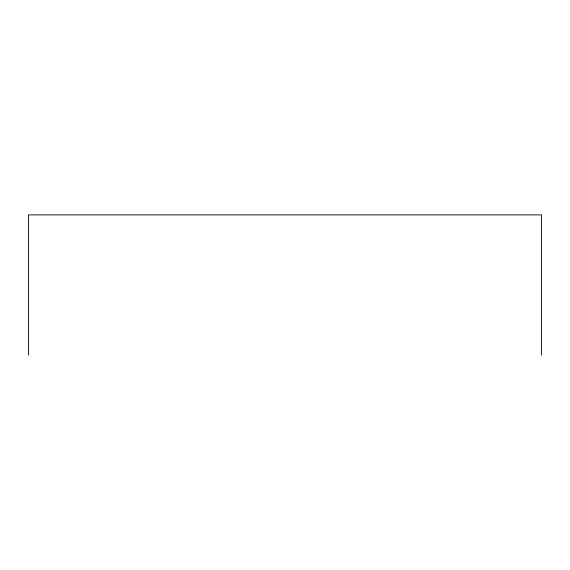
<?xml version="1.0" encoding="UTF-8"?>
<svg xmlns="http://www.w3.org/2000/svg" width="570" height="570" viewBox="0 0 570 570"><rect width="100%" height="100%" fill="white"/><g stroke="black" fill="none" stroke-linecap="round" stroke-linejoin="round"><path stroke-width="0.85" d="M541.5 355.11L541.5 214.89L28.5 214.89L28.5 355.11"/></g></svg>
